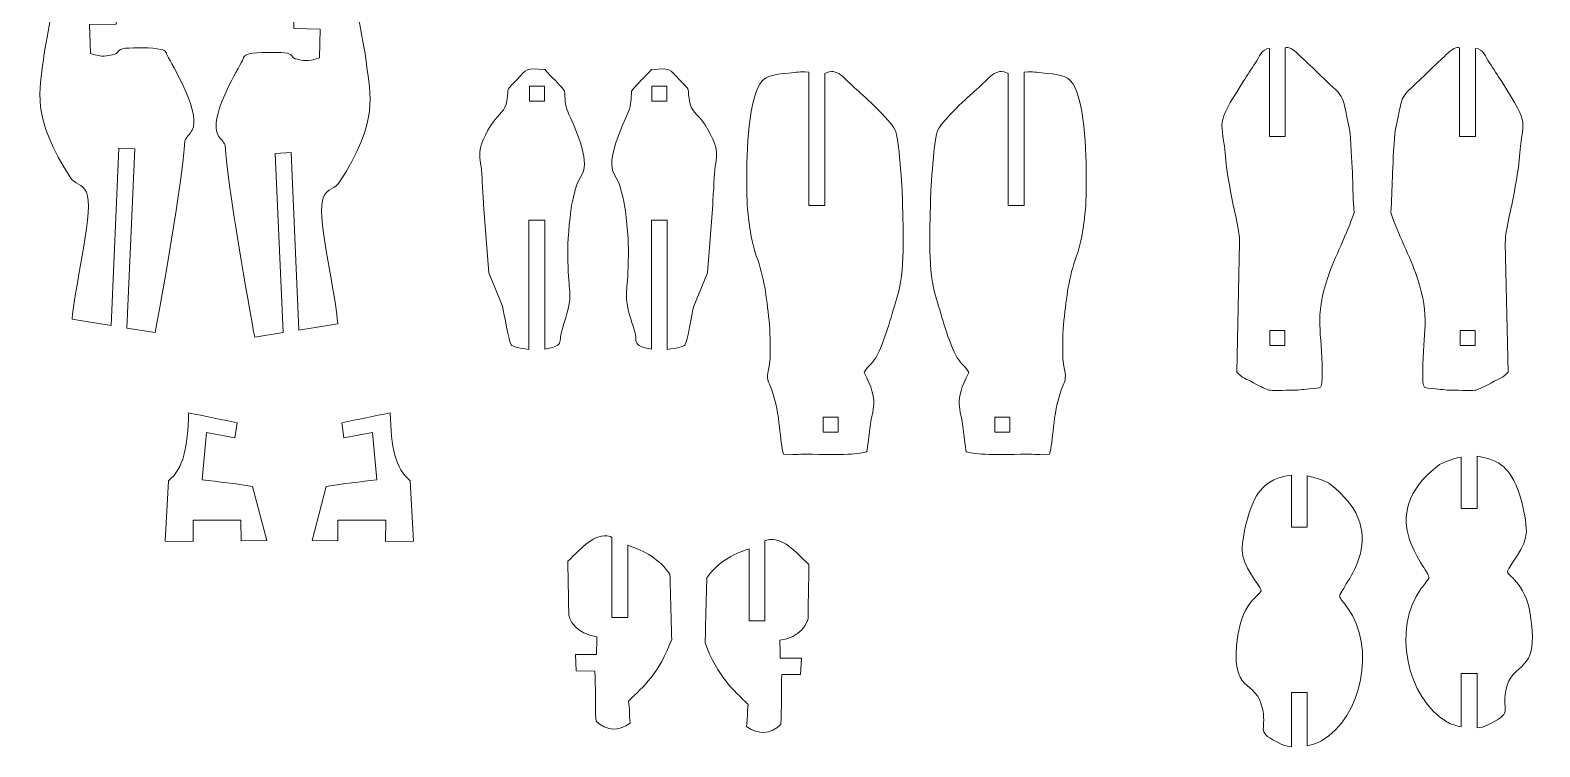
# Model space of a CAD drawing. Header units: millimetres. Extents: x -524 to 157, y -136 to 204.
# Drawn here: x -524.5 to -221.9, y -136.1 to 7.6 of the extents above; entities that cross this region are included whole.
import ezdxf

# ---------------------------------------------------------------- set-up
doc = ezdxf.new("R2010")
doc.units = ezdxf.units.MM
doc.header["$MEASUREMENT"] = 0
doc.layers.add('Camada 1', color=7, linetype='Continuous')

msp = doc.modelspace()

# ---------------------------------------------------------------- linework, layer by layer
at = {"layer": 'Camada 1', "color": 240, "lineweight": 9}
for points, knots in [([(-516.0763, -50.3499), (-515.761, -45.0221), (-512.0578, -29.7876), (-512.9777, -25.6561), (-512.9777, -25.6561), (-513.5144, -23.2422), (-515.0382, -23.5655), (-516.2419, -22.2403), (-516.2419, -22.2403), (-524.493, -9.5029), (-522.5426, -4.436), (-521.8514, 1.6401), (-521.8514, 1.6401), (-521.4156, 5.427), (-519.5653, 13.5518), (-519.0303, 18.5783), (-519.0303, 18.5783), (-518.8512, 20.2612), (-518.221, 20.5886), (-516.5107, 21.1191), (-516.5107, 21.1191), (-516.5107, 21.1191), (-512.8102, 22.6775), (-512.8102, 22.6775), (-512.8102, 22.6775), (-512.8102, 22.6775), (-512.7121, 11.8972), (-512.7121, 11.8972), (-512.7121, 11.8972), (-512.7121, 11.8972), (-507.3248, 11.7674), (-507.3248, 11.7674), (-507.3248, 11.7674), (-507.3248, 11.7674), (-507.2449, 8.8531), (-507.2449, 8.8531), (-507.2449, 8.8531), (-507.2449, 8.8531), (-512.5734, 8.757), (-512.5734, 8.757), (-512.5734, 8.757), (-512.5734, 8.757), (-512.4158, 2.9556), (-512.4158, 2.9556), (-512.4158, 2.9556), (-509.9222, 2.0797), (-508.9846, 2.5254), (-508.0099, 2.6902), (-508.0099, 2.6902), (-506.4944, 2.9465), (-507.2835, 3.7894), (-505.3647, 4.0152), (-505.3647, 4.0152), (-503.6266, 4.0514), (-500.0474, 4.2071), (-498.3193, 3.7719), (-498.3193, 3.7719), (-497.0602, 3.4547), (-497.3786, 3.1905), (-496.7736, 2.0916), (-496.7736, 2.0916), (-495.3211, -0.5468), (-490.288, -9.079), (-492.025, -12.4164), (-492.025, -12.4164), (-492.4251, -13.185), (-493.2099, -13.7903), (-493.4721, -14.5559), (-493.4721, -14.5559), (-493.9584, -22.7873), (-498.1469, -46.1459), (-499.4145, -52.9966), (-499.4145, -52.9966), (-499.4145, -52.9966), (-505.0981, -52.0938), (-505.0981, -52.0938), (-505.0981, -52.0938), (-505.0981, -52.0938), (-503.5232, -16.1667), (-503.5232, -16.1667), (-503.5232, -16.1667), (-503.5232, -16.1667), (-506.7035, -16.0273), (-506.7035, -16.0273), (-506.7035, -16.0273), (-506.7035, -16.0273), (-508.2627, -51.591), (-508.2627, -51.591), (-508.2627, -51.591), (-508.2627, -51.591), (-516.0763, -50.3499), (-516.0763, -50.3499)], [0, 0, 0, 0, 0.04166667, 0.04166667, 0.04166667, 0.04166667, 0.08333333, 0.08333333, 0.08333333, 0.08333333, 0.125, 0.125, 0.125, 0.125, 0.16666667, 0.16666667, 0.16666667, 0.16666667, 0.20833333, 0.20833333, 0.20833333, 0.20833333, 0.25, 0.25, 0.25, 0.25, 0.29166667, 0.29166667, 0.29166667, 0.29166667, 0.33333333, 0.33333333, 0.33333333, 0.33333333, 0.375, 0.375, 0.375, 0.375, 0.41666667, 0.41666667, 0.41666667, 0.41666667, 0.45833333, 0.45833333, 0.45833333, 0.45833333, 0.5, 0.5, 0.5, 0.5, 0.54166667, 0.54166667, 0.54166667, 0.54166667, 0.58333333, 0.58333333, 0.58333333, 0.58333333, 0.625, 0.625, 0.625, 0.625, 0.66666667, 0.66666667, 0.66666667, 0.66666667, 0.70833333, 0.70833333, 0.70833333, 0.70833333, 0.75, 0.75, 0.75, 0.75, 0.79166667, 0.79166667, 0.79166667, 0.79166667, 0.83333333, 0.83333333, 0.83333333, 0.83333333, 0.875, 0.875, 0.875, 0.875, 0.91666667, 0.91666667, 0.91666667, 0.91666667, 1, 1, 1, 1]), ([(-462.8316, -51.2564), (-463.1469, -45.9286), (-466.8501, -30.6941), (-465.9302, -26.5626), (-465.9302, -26.5626), (-465.3935, -24.1487), (-463.8697, -24.472), (-462.666, -23.1468), (-462.666, -23.1468), (-454.4149, -10.4094), (-456.3653, -5.3425), (-457.0565, 0.7336), (-457.0565, 0.7336), (-457.4923, 4.5205), (-459.3426, 12.6453), (-459.8776, 17.6718), (-459.8776, 17.6718), (-460.0567, 19.3547), (-460.6869, 19.6821), (-462.3972, 20.2126), (-462.3972, 20.2126), (-462.3972, 20.2126), (-466.0977, 21.771), (-466.0977, 21.771), (-466.0977, 21.771), (-466.0977, 21.771), (-466.1958, 10.9907), (-466.1958, 10.9907), (-466.1958, 10.9907), (-466.1958, 10.9907), (-471.5831, 10.8609), (-471.5831, 10.8609), (-471.5831, 10.8609), (-471.5831, 10.8609), (-471.663, 7.9466), (-471.663, 7.9466), (-471.663, 7.9466), (-471.663, 7.9466), (-466.3345, 7.8505), (-466.3345, 7.8505), (-466.3345, 7.8505), (-466.3345, 7.8505), (-466.4921, 2.0491), (-466.4921, 2.0491), (-466.4921, 2.0491), (-468.9857, 1.1732), (-469.9233, 1.6189), (-470.898, 1.7837), (-470.898, 1.7837), (-472.4135, 2.04), (-471.6244, 2.8829), (-473.5432, 3.1087), (-473.5432, 3.1087), (-475.2813, 3.1449), (-478.8605, 3.3006), (-480.5886, 2.8654), (-480.5886, 2.8654), (-481.8477, 2.5482), (-481.5293, 2.284), (-482.1343, 1.1851), (-482.1343, 1.1851), (-483.5868, -1.4533), (-488.6199, -9.9855), (-486.8829, -13.3229), (-486.8829, -13.3229), (-486.4828, -14.0915), (-485.698, -14.6968), (-485.4358, -15.4624), (-485.4358, -15.4624), (-484.9495, -23.6938), (-480.761, -47.0524), (-479.4934, -53.9031), (-479.4934, -53.9031), (-479.4934, -53.9031), (-473.8098, -53.0003), (-473.8098, -53.0003), (-473.8098, -53.0003), (-473.8098, -53.0003), (-475.3847, -17.0732), (-475.3847, -17.0732), (-475.3847, -17.0732), (-475.3847, -17.0732), (-472.2044, -16.9338), (-472.2044, -16.9338), (-472.2044, -16.9338), (-472.2044, -16.9338), (-470.6452, -52.4975), (-470.6452, -52.4975), (-470.6452, -52.4975), (-470.6452, -52.4975), (-462.8316, -51.2564), (-462.8316, -51.2564)], [0, 0, 0, 0, 0.04166667, 0.04166667, 0.04166667, 0.04166667, 0.08333333, 0.08333333, 0.08333333, 0.08333333, 0.125, 0.125, 0.125, 0.125, 0.16666667, 0.16666667, 0.16666667, 0.16666667, 0.20833333, 0.20833333, 0.20833333, 0.20833333, 0.25, 0.25, 0.25, 0.25, 0.29166667, 0.29166667, 0.29166667, 0.29166667, 0.33333333, 0.33333333, 0.33333333, 0.33333333, 0.375, 0.375, 0.375, 0.375, 0.41666667, 0.41666667, 0.41666667, 0.41666667, 0.45833333, 0.45833333, 0.45833333, 0.45833333, 0.5, 0.5, 0.5, 0.5, 0.54166667, 0.54166667, 0.54166667, 0.54166667, 0.58333333, 0.58333333, 0.58333333, 0.58333333, 0.625, 0.625, 0.625, 0.625, 0.66666667, 0.66666667, 0.66666667, 0.66666667, 0.70833333, 0.70833333, 0.70833333, 0.70833333, 0.75, 0.75, 0.75, 0.75, 0.79166667, 0.79166667, 0.79166667, 0.79166667, 0.83333333, 0.83333333, 0.83333333, 0.83333333, 0.875, 0.875, 0.875, 0.875, 0.91666667, 0.91666667, 0.91666667, 0.91666667, 1, 1, 1, 1]), ([(-272.8968, 4.1103), (-272.8968, 4.1103), (-272.624, 4.1265), (-272.624, 4.1265), (-272.624, 4.1265), (-272.0308, 4.1617), (-270.999, 3.6923), (-269.7756, 2.2832), (-269.7756, 2.2832), (-268.7427, 1.3141), (-268.0538, 0.7152), (-267.2084, -0.1324), (-267.2084, -0.1324), (-260.0837, -7.273), (-262.0343, -3.571), (-259.9605, -12.5437), (-259.9605, -12.5437), (-259.3052, -20.4887), (-259.4444, -23.9224), (-259.1232, -28.9507), (-259.1232, -28.9507), (-260.4355, -33.0922), (-263.0078, -37.8517), (-264.3693, -41.9489), (-264.3693, -41.9489), (-267.1232, -50.2291), (-265.5147, -52.6948), (-265.5147, -60.8719), (-265.5147, -60.8719), (-265.5147, -64.7579), (-265.4619, -63.9811), (-268.1154, -64.2778), (-268.1154, -64.2778), (-269.5248, -64.4356), (-270.3949, -64.5803), (-271.8111, -64.5803), (-271.8111, -64.5803), (-277.0768, -64.5803), (-275.621, -64.9518), (-279.2771, -63.0546), (-279.2771, -63.0546), (-280.8545, -62.2359), (-281.4394, -62.1355), (-282.6332, -60.9635), (-282.6332, -60.9635), (-282.6332, -60.9635), (-282.0455, -34.9875), (-282.0455, -34.9875), (-282.0455, -34.9875), (-282.0455, -32.1908), (-283.5335, -27.2312), (-283.9744, -24.1157), (-283.9744, -24.1157), (-284.2384, -22.2479), (-284.7078, -20.4552), (-284.8458, -18.4551), (-284.8458, -18.4551), (-285.4481, -9.7379), (-287.2768, -12.1466), (-281.3379, -2.6899), (-281.3379, -2.6899), (-280.4783, -1.3207), (-279.7413, -0.2726), (-278.8572, 1.0685), (-278.8572, 1.0685), (-278.1394, 2.1573), (-277.6252, 3.9401), (-276.0802, 3.9327), (-276.0802, 3.9327), (-276.0802, 3.9327), (-276.0802, -13.6734), (-276.0802, -13.6734), (-276.0802, -13.6734), (-276.0802, -13.6734), (-272.8968, -13.6734), (-272.8968, -13.6734), (-272.8968, -13.6734), (-272.8968, -13.6734), (-272.8968, 4.1103), (-272.8968, 4.1103)], [0, 0, 0, 0, 0.04761905, 0.04761905, 0.04761905, 0.04761905, 0.0952381, 0.0952381, 0.0952381, 0.0952381, 0.14285714, 0.14285714, 0.14285714, 0.14285714, 0.19047619, 0.19047619, 0.19047619, 0.19047619, 0.23809524, 0.23809524, 0.23809524, 0.23809524, 0.28571429, 0.28571429, 0.28571429, 0.28571429, 0.33333333, 0.33333333, 0.33333333, 0.33333333, 0.38095238, 0.38095238, 0.38095238, 0.38095238, 0.42857143, 0.42857143, 0.42857143, 0.42857143, 0.47619048, 0.47619048, 0.47619048, 0.47619048, 0.52380952, 0.52380952, 0.52380952, 0.52380952, 0.57142857, 0.57142857, 0.57142857, 0.57142857, 0.61904762, 0.61904762, 0.61904762, 0.61904762, 0.66666667, 0.66666667, 0.66666667, 0.66666667, 0.71428571, 0.71428571, 0.71428571, 0.71428571, 0.76190476, 0.76190476, 0.76190476, 0.76190476, 0.80952381, 0.80952381, 0.80952381, 0.80952381, 0.85714286, 0.85714286, 0.85714286, 0.85714286, 0.9047619, 0.9047619, 0.9047619, 0.9047619, 1, 1, 1, 1]), ([(-237.9478, 4.1103), (-237.9478, 4.1103), (-238.2206, 4.1265), (-238.2206, 4.1265), (-238.2206, 4.1265), (-238.8138, 4.1617), (-239.8456, 3.6923), (-241.069, 2.2832), (-241.069, 2.2832), (-242.1019, 1.3141), (-242.7908, 0.7152), (-243.6362, -0.1324), (-243.6362, -0.1324), (-250.7609, -7.273), (-248.8103, -3.571), (-250.8841, -12.5437), (-250.8841, -12.5437), (-251.5394, -20.4887), (-251.4002, -23.9224), (-251.7214, -28.9507), (-251.7214, -28.9507), (-250.4091, -33.0922), (-247.8368, -37.8517), (-246.4753, -41.9489), (-246.4753, -41.9489), (-243.7214, -50.2291), (-245.3299, -52.6948), (-245.3299, -60.8719), (-245.3299, -60.8719), (-245.3299, -64.7579), (-245.3827, -63.9811), (-242.7292, -64.2778), (-242.7292, -64.2778), (-241.3198, -64.4356), (-240.4497, -64.5803), (-239.0335, -64.5803), (-239.0335, -64.5803), (-233.7678, -64.5803), (-235.2236, -64.9518), (-231.5675, -63.0546), (-231.5675, -63.0546), (-229.9901, -62.2359), (-229.4052, -62.1355), (-228.2114, -60.9635), (-228.2114, -60.9635), (-228.2114, -60.9635), (-228.7991, -34.9875), (-228.7991, -34.9875), (-228.7991, -34.9875), (-228.7991, -32.1908), (-227.3111, -27.2312), (-226.8702, -24.1157), (-226.8702, -24.1157), (-226.6062, -22.2479), (-226.1368, -20.4552), (-225.9988, -18.4551), (-225.9988, -18.4551), (-225.3965, -9.7379), (-223.5678, -12.1466), (-229.5067, -2.6899), (-229.5067, -2.6899), (-230.3663, -1.3207), (-231.1033, -0.2726), (-231.9874, 1.0685), (-231.9874, 1.0685), (-232.7052, 2.1573), (-233.2194, 3.9401), (-234.7644, 3.9327), (-234.7644, 3.9327), (-234.7644, 3.9327), (-234.7644, -13.6734), (-234.7644, -13.6734), (-234.7644, -13.6734), (-234.7644, -13.6734), (-237.9478, -13.6734), (-237.9478, -13.6734), (-237.9478, -13.6734), (-237.9478, -13.6734), (-237.9478, 4.1103), (-237.9478, 4.1103)], [0, 0, 0, 0, 0.04761905, 0.04761905, 0.04761905, 0.04761905, 0.0952381, 0.0952381, 0.0952381, 0.0952381, 0.14285714, 0.14285714, 0.14285714, 0.14285714, 0.19047619, 0.19047619, 0.19047619, 0.19047619, 0.23809524, 0.23809524, 0.23809524, 0.23809524, 0.28571429, 0.28571429, 0.28571429, 0.28571429, 0.33333333, 0.33333333, 0.33333333, 0.33333333, 0.38095238, 0.38095238, 0.38095238, 0.38095238, 0.42857143, 0.42857143, 0.42857143, 0.42857143, 0.47619048, 0.47619048, 0.47619048, 0.47619048, 0.52380952, 0.52380952, 0.52380952, 0.52380952, 0.57142857, 0.57142857, 0.57142857, 0.57142857, 0.61904762, 0.61904762, 0.61904762, 0.61904762, 0.66666667, 0.66666667, 0.66666667, 0.66666667, 0.71428571, 0.71428571, 0.71428571, 0.71428571, 0.76190476, 0.76190476, 0.76190476, 0.76190476, 0.80952381, 0.80952381, 0.80952381, 0.80952381, 0.85714286, 0.85714286, 0.85714286, 0.85714286, 0.9047619, 0.9047619, 0.9047619, 0.9047619, 1, 1, 1, 1]), ([(-416.7252, -36.1082), (-416.7252, -34.2437), (-416.2228, -28.4088), (-415.7924, -26.7043), (-415.7924, -26.7043), (-415.1478, -24.1526), (-415.1016, -23.3386), (-413.8443, -21.2181), (-413.8443, -21.2181), (-412.1872, -18.4238), (-415.4798, -11.5076), (-416.7481, -8.6951), (-416.7481, -8.6951), (-417.3478, -7.3652), (-417.2263, -6.0846), (-417.3663, -4.6103), (-417.3663, -4.6103), (-418.554, -2.9721), (-419.9537, -1.8815), (-421.3315, -0.2845), (-421.3315, -0.2845), (-425.1647, 0.1205), (-424.8894, -0.213), (-426.8815, -2.2425), (-426.8815, -2.2425), (-429.7446, -5.1589), (-428.2087, -3.6173), (-429.1085, -7.2088), (-429.1085, -7.2088), (-429.5257, -8.8739), (-431.1319, -9.7456), (-432.106, -11.3673), (-432.106, -11.3673), (-435.8166, -17.5449), (-433.8938, -17.4775), (-433.8649, -23.0039), (-433.8649, -23.0039), (-433.8558, -24.7183), (-433.6237, -25.6525), (-433.6353, -27.3734), (-433.6353, -27.3734), (-433.6353, -27.3734), (-432.557, -40.9994), (-432.557, -40.9994), (-432.557, -40.9994), (-432.557, -40.9994), (-429.8301, -47.7193), (-429.8301, -47.7193), (-429.8301, -47.7193), (-429.381, -49.2656), (-428.6644, -54.8096), (-428.0143, -55.5213), (-428.0143, -55.5213), (-428.0836, -55.6162), (-426.5359, -56.1711), (-424.5215, -56.3821), (-424.5215, -56.3821), (-424.5215, -56.3821), (-424.5215, -30.4391), (-424.5215, -30.4391), (-424.5215, -30.4391), (-424.5215, -30.4391), (-421.3381, -30.4391), (-421.3381, -30.4391), (-421.3381, -30.4391), (-421.3381, -30.4391), (-421.3381, -56.3469), (-421.3381, -56.3469), (-421.3381, -56.3469), (-420.4828, -56.2206), (-419.643, -55.9825), (-418.8867, -55.584), (-418.8867, -55.584), (-417.9652, -55.0984), (-418.3444, -54.2024), (-418.0626, -53.1101), (-418.0626, -53.1101), (-417.6135, -51.3691), (-416.7514, -49.1322), (-416.4401, -47.218), (-416.4401, -47.218), (-416.0292, -44.6907), (-416.7252, -44.0981), (-416.7252, -36.1082)], [0, 0, 0, 0, 0.04545455, 0.04545455, 0.04545455, 0.04545455, 0.09090909, 0.09090909, 0.09090909, 0.09090909, 0.13636364, 0.13636364, 0.13636364, 0.13636364, 0.18181818, 0.18181818, 0.18181818, 0.18181818, 0.22727273, 0.22727273, 0.22727273, 0.22727273, 0.27272727, 0.27272727, 0.27272727, 0.27272727, 0.31818182, 0.31818182, 0.31818182, 0.31818182, 0.36363636, 0.36363636, 0.36363636, 0.36363636, 0.40909091, 0.40909091, 0.40909091, 0.40909091, 0.45454545, 0.45454545, 0.45454545, 0.45454545, 0.5, 0.5, 0.5, 0.5, 0.54545455, 0.54545455, 0.54545455, 0.54545455, 0.59090909, 0.59090909, 0.59090909, 0.59090909, 0.63636364, 0.63636364, 0.63636364, 0.63636364, 0.68181818, 0.68181818, 0.68181818, 0.68181818, 0.72727273, 0.72727273, 0.72727273, 0.72727273, 0.77272727, 0.77272727, 0.77272727, 0.77272727, 0.81818182, 0.81818182, 0.81818182, 0.81818182, 0.86363636, 0.86363636, 0.86363636, 0.86363636, 0.90909091, 0.90909091, 0.90909091, 0.90909091, 1, 1, 1, 1]), ([(-404.5707, -36.1082), (-404.5707, -34.2437), (-405.0731, -28.4088), (-405.5035, -26.7043), (-405.5035, -26.7043), (-406.1481, -24.1526), (-406.1943, -23.3386), (-407.4516, -21.2181), (-407.4516, -21.2181), (-409.1087, -18.4238), (-405.8161, -11.5076), (-404.5478, -8.6951), (-404.5478, -8.6951), (-403.9481, -7.3652), (-404.0696, -6.0846), (-403.9296, -4.6103), (-403.9296, -4.6103), (-402.7419, -2.9721), (-401.3422, -1.8815), (-399.9644, -0.2845), (-399.9644, -0.2845), (-396.1312, 0.1205), (-396.4065, -0.213), (-394.4144, -2.2425), (-394.4144, -2.2425), (-391.5513, -5.1589), (-393.0872, -3.6173), (-392.1874, -7.2088), (-392.1874, -7.2088), (-391.7702, -8.8739), (-390.164, -9.7456), (-389.1899, -11.3673), (-389.1899, -11.3673), (-385.4793, -17.5449), (-387.4021, -17.4775), (-387.431, -23.0039), (-387.431, -23.0039), (-387.4401, -24.7183), (-387.6722, -25.6525), (-387.6606, -27.3734), (-387.6606, -27.3734), (-387.6606, -27.3734), (-388.7389, -40.9994), (-388.7389, -40.9994), (-388.7389, -40.9994), (-388.7389, -40.9994), (-391.4658, -47.7193), (-391.4658, -47.7193), (-391.4658, -47.7193), (-391.9149, -49.2656), (-392.6315, -54.8096), (-393.2816, -55.5213), (-393.2816, -55.5213), (-393.2123, -55.6162), (-394.76, -56.1711), (-396.7744, -56.3821), (-396.7744, -56.3821), (-396.7744, -56.3821), (-396.7744, -30.4391), (-396.7744, -30.4391), (-396.7744, -30.4391), (-396.7744, -30.4391), (-399.9578, -30.4391), (-399.9578, -30.4391), (-399.9578, -30.4391), (-399.9578, -30.4391), (-399.9578, -56.3469), (-399.9578, -56.3469), (-399.9578, -56.3469), (-400.8131, -56.2206), (-401.6529, -55.9825), (-402.4092, -55.584), (-402.4092, -55.584), (-403.3307, -55.0984), (-402.9515, -54.2024), (-403.2333, -53.1101), (-403.2333, -53.1101), (-403.6824, -51.3691), (-404.5445, -49.1322), (-404.8558, -47.218), (-404.8558, -47.218), (-405.2667, -44.6907), (-404.5707, -44.0981), (-404.5707, -36.1082)], [0, 0, 0, 0, 0.04545455, 0.04545455, 0.04545455, 0.04545455, 0.09090909, 0.09090909, 0.09090909, 0.09090909, 0.13636364, 0.13636364, 0.13636364, 0.13636364, 0.18181818, 0.18181818, 0.18181818, 0.18181818, 0.22727273, 0.22727273, 0.22727273, 0.22727273, 0.27272727, 0.27272727, 0.27272727, 0.27272727, 0.31818182, 0.31818182, 0.31818182, 0.31818182, 0.36363636, 0.36363636, 0.36363636, 0.36363636, 0.40909091, 0.40909091, 0.40909091, 0.40909091, 0.45454545, 0.45454545, 0.45454545, 0.45454545, 0.5, 0.5, 0.5, 0.5, 0.54545455, 0.54545455, 0.54545455, 0.54545455, 0.59090909, 0.59090909, 0.59090909, 0.59090909, 0.63636364, 0.63636364, 0.63636364, 0.63636364, 0.68181818, 0.68181818, 0.68181818, 0.68181818, 0.72727273, 0.72727273, 0.72727273, 0.72727273, 0.77272727, 0.77272727, 0.77272727, 0.77272727, 0.81818182, 0.81818182, 0.81818182, 0.81818182, 0.86363636, 0.86363636, 0.86363636, 0.86363636, 0.90909091, 0.90909091, 0.90909091, 0.90909091, 1, 1, 1, 1]), ([(-369.1823, -0.7626), (-369.836, -0.7087), (-370.8397, -0.8061), (-372.4859, -0.9758), (-372.4859, -0.9758), (-374.6081, -1.1944), (-377.025, -1.2871), (-378.1421, -3.0487), (-378.1421, -3.0487), (-380.8184, -7.2697), (-380.8517, -18.6112), (-380.8588, -23.8527), (-380.8588, -23.8527), (-380.8649, -28.2571), (-380.2271, -34.1479), (-378.9357, -37.6143), (-378.9357, -37.6143), (-377.3182, -41.9565), (-376.9329, -45.6932), (-376.3579, -50.6097), (-376.3579, -50.6097), (-376.114, -52.6947), (-376.1783, -55.7294), (-376.1904, -58.1736), (-376.1904, -58.1736), (-376.1995, -60.0128), (-376.6293, -60.2641), (-376.6675, -61.6113), (-376.6675, -61.6113), (-376.7033, -62.8758), (-376.2916, -63.2556), (-375.8502, -64.4708), (-375.8502, -64.4708), (-374.0468, -69.4348), (-374.2891, -75.0027), (-373.4726, -77.3796), (-373.4726, -77.3796), (-371.6947, -77.6543), (-370.3857, -77.3166), (-368.9807, -77.3603), (-368.9807, -77.3603), (-361.6292, -77.5894), (-358.0019, -77.3724), (-356.8519, -76.9198), (-356.8519, -76.9198), (-356.7292, -76.9855), (-356.435, -74.3067), (-356.1767, -72.1771), (-356.1767, -72.1771), (-355.6782, -68.0637), (-354.1662, -66.9628), (-357.3433, -61.0165), (-357.3433, -61.0165), (-356.8076, -59.9855), (-355.7191, -59.2934), (-355.003, -58.0424), (-355.003, -58.0424), (-353.0709, -54.6679), (-351.9954, -49.937), (-350.8332, -46.298), (-350.8332, -46.298), (-348.9607, -40.4358), (-349.5523, -33.211), (-349.6518, -26.3374), (-349.6518, -26.3374), (-349.6796, -24.4173), (-350.3575, -13.6387), (-351.0807, -12.3921), (-351.0807, -12.3921), (-352.4057, -10.108), (-356.9811, -5.8941), (-358.869, -4.2678), (-358.869, -4.2678), (-361.4518, -2.0425), (-362.6453, 0.2719), (-365.2066, -1.0679), (-365.2066, -1.0679), (-365.2066, -1.0679), (-365.2066, -27.5427), (-365.2066, -27.5427), (-365.2066, -27.5427), (-365.2066, -27.5427), (-368.39, -27.5427), (-368.39, -27.5427), (-368.39, -27.5427), (-368.39, -27.5427), (-368.39, -0.8278), (-368.39, -0.8278), (-368.39, -0.8278), (-368.39, -0.8278), (-369.1823, -0.7626), (-369.1823, -0.7626)], [0, 0, 0, 0, 0.04166667, 0.04166667, 0.04166667, 0.04166667, 0.08333333, 0.08333333, 0.08333333, 0.08333333, 0.125, 0.125, 0.125, 0.125, 0.16666667, 0.16666667, 0.16666667, 0.16666667, 0.20833333, 0.20833333, 0.20833333, 0.20833333, 0.25, 0.25, 0.25, 0.25, 0.29166667, 0.29166667, 0.29166667, 0.29166667, 0.33333333, 0.33333333, 0.33333333, 0.33333333, 0.375, 0.375, 0.375, 0.375, 0.41666667, 0.41666667, 0.41666667, 0.41666667, 0.45833333, 0.45833333, 0.45833333, 0.45833333, 0.5, 0.5, 0.5, 0.5, 0.54166667, 0.54166667, 0.54166667, 0.54166667, 0.58333333, 0.58333333, 0.58333333, 0.58333333, 0.625, 0.625, 0.625, 0.625, 0.66666667, 0.66666667, 0.66666667, 0.66666667, 0.70833333, 0.70833333, 0.70833333, 0.70833333, 0.75, 0.75, 0.75, 0.75, 0.79166667, 0.79166667, 0.79166667, 0.79166667, 0.83333333, 0.83333333, 0.83333333, 0.83333333, 0.875, 0.875, 0.875, 0.875, 0.91666667, 0.91666667, 0.91666667, 0.91666667, 1, 1, 1, 1]), ([(-324.4725, -0.7626), (-323.8188, -0.7087), (-322.8151, -0.8061), (-321.1689, -0.9758), (-321.1689, -0.9758), (-319.0467, -1.1944), (-316.6298, -1.2871), (-315.5127, -3.0487), (-315.5127, -3.0487), (-312.8364, -7.2697), (-312.8031, -18.6112), (-312.796, -23.8527), (-312.796, -23.8527), (-312.7899, -28.2571), (-313.4277, -34.1479), (-314.7191, -37.6143), (-314.7191, -37.6143), (-316.3366, -41.9565), (-316.7219, -45.6932), (-317.2969, -50.6097), (-317.2969, -50.6097), (-317.5408, -52.6947), (-317.4765, -55.7294), (-317.4644, -58.1736), (-317.4644, -58.1736), (-317.4553, -60.0128), (-317.0255, -60.2641), (-316.9873, -61.6113), (-316.9873, -61.6113), (-316.9515, -62.8758), (-317.3632, -63.2556), (-317.8046, -64.4708), (-317.8046, -64.4708), (-319.608, -69.4348), (-319.3657, -75.0027), (-320.1822, -77.3796), (-320.1822, -77.3796), (-321.9601, -77.6543), (-323.2691, -77.3166), (-324.6741, -77.3603), (-324.6741, -77.3603), (-332.0256, -77.5894), (-335.6529, -77.3724), (-336.8029, -76.9198), (-336.8029, -76.9198), (-336.9256, -76.9855), (-337.2198, -74.3067), (-337.4781, -72.1771), (-337.4781, -72.1771), (-337.9766, -68.0637), (-339.4886, -66.9628), (-336.3115, -61.0165), (-336.3115, -61.0165), (-336.8472, -59.9855), (-337.9357, -59.2934), (-338.6518, -58.0424), (-338.6518, -58.0424), (-340.5839, -54.6679), (-341.6594, -49.937), (-342.8216, -46.298), (-342.8216, -46.298), (-344.6941, -40.4358), (-344.1025, -33.211), (-344.003, -26.3374), (-344.003, -26.3374), (-343.9752, -24.4173), (-343.2973, -13.6387), (-342.5741, -12.3921), (-342.5741, -12.3921), (-341.2491, -10.108), (-336.6737, -5.8941), (-334.7858, -4.2678), (-334.7858, -4.2678), (-332.203, -2.0425), (-331.0095, 0.2719), (-328.4482, -1.0679), (-328.4482, -1.0679), (-328.4482, -1.0679), (-328.4482, -27.5427), (-328.4482, -27.5427), (-328.4482, -27.5427), (-328.4482, -27.5427), (-325.2648, -27.5427), (-325.2648, -27.5427), (-325.2648, -27.5427), (-325.2648, -27.5427), (-325.2648, -0.8278), (-325.2648, -0.8278), (-325.2648, -0.8278), (-325.2648, -0.8278), (-324.4725, -0.7626), (-324.4725, -0.7626)], [0, 0, 0, 0, 0.04166667, 0.04166667, 0.04166667, 0.04166667, 0.08333333, 0.08333333, 0.08333333, 0.08333333, 0.125, 0.125, 0.125, 0.125, 0.16666667, 0.16666667, 0.16666667, 0.16666667, 0.20833333, 0.20833333, 0.20833333, 0.20833333, 0.25, 0.25, 0.25, 0.25, 0.29166667, 0.29166667, 0.29166667, 0.29166667, 0.33333333, 0.33333333, 0.33333333, 0.33333333, 0.375, 0.375, 0.375, 0.375, 0.41666667, 0.41666667, 0.41666667, 0.41666667, 0.45833333, 0.45833333, 0.45833333, 0.45833333, 0.5, 0.5, 0.5, 0.5, 0.54166667, 0.54166667, 0.54166667, 0.54166667, 0.58333333, 0.58333333, 0.58333333, 0.58333333, 0.625, 0.625, 0.625, 0.625, 0.66666667, 0.66666667, 0.66666667, 0.66666667, 0.70833333, 0.70833333, 0.70833333, 0.70833333, 0.75, 0.75, 0.75, 0.75, 0.79166667, 0.79166667, 0.79166667, 0.79166667, 0.83333333, 0.83333333, 0.83333333, 0.83333333, 0.875, 0.875, 0.875, 0.875, 0.91666667, 0.91666667, 0.91666667, 0.91666667, 1, 1, 1, 1]), ([(-421.3972, -3.5878), (-421.3972, -3.5878), (-424.3972, -3.5878), (-424.3972, -3.5878), (-424.3972, -3.5878), (-424.3972, -3.5878), (-424.3972, -6.5878), (-424.3972, -6.5878), (-424.3972, -6.5878), (-424.3972, -6.5878), (-421.3972, -6.5878), (-421.3972, -6.5878), (-421.3972, -6.5878), (-421.3972, -6.5878), (-421.3972, -3.5878), (-421.3972, -3.5878)], [0, 0, 0, 0, 0.2, 0.2, 0.2, 0.2, 0.4, 0.4, 0.4, 0.4, 0.6, 0.6, 0.6, 0.6, 1, 1, 1, 1]), ([(-399.8987, -3.5878), (-399.8987, -3.5878), (-396.8987, -3.5878), (-396.8987, -3.5878), (-396.8987, -3.5878), (-396.8987, -3.5878), (-396.8987, -6.5878), (-396.8987, -6.5878), (-396.8987, -6.5878), (-396.8987, -6.5878), (-399.8987, -6.5878), (-399.8987, -6.5878), (-399.8987, -6.5878), (-399.8987, -6.5878), (-399.8987, -3.5878), (-399.8987, -3.5878)], [0, 0, 0, 0, 0.2, 0.2, 0.2, 0.2, 0.4, 0.4, 0.4, 0.4, 0.6, 0.6, 0.6, 0.6, 1, 1, 1, 1]), ([(-273.0183, -52.5912), (-273.0183, -52.5912), (-276.0183, -52.5912), (-276.0183, -52.5912), (-276.0183, -52.5912), (-276.0183, -52.5912), (-276.0183, -55.5912), (-276.0183, -55.5912), (-276.0183, -55.5912), (-276.0183, -55.5912), (-273.0183, -55.5912), (-273.0183, -55.5912), (-273.0183, -55.5912), (-273.0183, -55.5912), (-273.0183, -52.5912), (-273.0183, -52.5912)], [0, 0, 0, 0, 0.2, 0.2, 0.2, 0.2, 0.4, 0.4, 0.4, 0.4, 0.6, 0.6, 0.6, 0.6, 1, 1, 1, 1]), ([(-237.8263, -52.5912), (-237.8263, -52.5912), (-234.8263, -52.5912), (-234.8263, -52.5912), (-234.8263, -52.5912), (-234.8263, -52.5912), (-234.8263, -55.5912), (-234.8263, -55.5912), (-234.8263, -55.5912), (-234.8263, -55.5912), (-237.8263, -55.5912), (-237.8263, -55.5912), (-237.8263, -55.5912), (-237.8263, -55.5912), (-237.8263, -52.5912), (-237.8263, -52.5912)], [0, 0, 0, 0, 0.2, 0.2, 0.2, 0.2, 0.4, 0.4, 0.4, 0.4, 0.6, 0.6, 0.6, 0.6, 1, 1, 1, 1]), ([(-483.4439, -74.0999), (-483.4439, -74.0999), (-483.0148, -71.0992), (-483.0148, -71.0992), (-483.0148, -71.0992), (-486.2619, -70.4282), (-489.5093, -69.7569), (-492.7564, -69.0859), (-492.7564, -69.0859), (-492.8976, -76.0452), (-493.7458, -80.227), (-496.751, -82.7068), (-496.751, -82.7068), (-496.751, -82.7068), (-497.4135, -94.823), (-497.4135, -94.823), (-497.4135, -94.823), (-497.4135, -94.823), (-491.8023, -94.865), (-491.8023, -94.865), (-491.8023, -94.865), (-491.8023, -94.865), (-491.8456, -90.639), (-491.8456, -90.639), (-491.8456, -90.639), (-491.8456, -90.639), (-482.2682, -90.6395), (-482.2682, -90.6395), (-482.2682, -90.6395), (-482.2682, -90.6395), (-482.2147, -94.7865), (-482.2147, -94.7865), (-482.2147, -94.7865), (-482.2147, -94.7865), (-477.067, -94.7065), (-477.067, -94.7065), (-477.067, -94.7065), (-477.067, -94.7065), (-479.9236, -83.8699), (-479.9236, -83.8699), (-479.9236, -83.8699), (-483.3613, -83.3004), (-486.7367, -82.9126), (-490.0513, -82.5239), (-490.0513, -82.5239), (-490.0513, -82.5239), (-489.1552, -73.0435), (-489.1552, -73.0435), (-489.1552, -73.0435), (-489.1552, -73.0435), (-483.4439, -74.0999), (-483.4439, -74.0999)], [0, 0, 0, 0, 0.07142857, 0.07142857, 0.07142857, 0.07142857, 0.14285714, 0.14285714, 0.14285714, 0.14285714, 0.21428571, 0.21428571, 0.21428571, 0.21428571, 0.28571429, 0.28571429, 0.28571429, 0.28571429, 0.35714286, 0.35714286, 0.35714286, 0.35714286, 0.42857143, 0.42857143, 0.42857143, 0.42857143, 0.5, 0.5, 0.5, 0.5, 0.57142857, 0.57142857, 0.57142857, 0.57142857, 0.64285714, 0.64285714, 0.64285714, 0.64285714, 0.71428571, 0.71428571, 0.71428571, 0.71428571, 0.78571429, 0.78571429, 0.78571429, 0.78571429, 0.85714286, 0.85714286, 0.85714286, 0.85714286, 1, 1, 1, 1]), ([(-461.6187, -74.0999), (-461.6187, -74.0999), (-462.0478, -71.0992), (-462.0478, -71.0992), (-462.0478, -71.0992), (-458.8007, -70.4282), (-455.5533, -69.7569), (-452.3062, -69.0859), (-452.3062, -69.0859), (-452.165, -76.0452), (-451.3168, -80.227), (-448.3116, -82.7068), (-448.3116, -82.7068), (-448.3116, -82.7068), (-447.6491, -94.823), (-447.6491, -94.823), (-447.6491, -94.823), (-447.6491, -94.823), (-453.2603, -94.865), (-453.2603, -94.865), (-453.2603, -94.865), (-453.2603, -94.865), (-453.217, -90.639), (-453.217, -90.639), (-453.217, -90.639), (-453.217, -90.639), (-462.7944, -90.6395), (-462.7944, -90.6395), (-462.7944, -90.6395), (-462.7944, -90.6395), (-462.8479, -94.7865), (-462.8479, -94.7865), (-462.8479, -94.7865), (-462.8479, -94.7865), (-467.9956, -94.7065), (-467.9956, -94.7065), (-467.9956, -94.7065), (-467.9956, -94.7065), (-465.139, -83.8699), (-465.139, -83.8699), (-465.139, -83.8699), (-461.7013, -83.3004), (-458.3259, -82.9126), (-455.0113, -82.5239), (-455.0113, -82.5239), (-455.0113, -82.5239), (-455.9074, -73.0435), (-455.9074, -73.0435), (-455.9074, -73.0435), (-455.9074, -73.0435), (-461.6187, -74.0999), (-461.6187, -74.0999)], [0, 0, 0, 0, 0.07142857, 0.07142857, 0.07142857, 0.07142857, 0.14285714, 0.14285714, 0.14285714, 0.14285714, 0.21428571, 0.21428571, 0.21428571, 0.21428571, 0.28571429, 0.28571429, 0.28571429, 0.28571429, 0.35714286, 0.35714286, 0.35714286, 0.35714286, 0.42857143, 0.42857143, 0.42857143, 0.42857143, 0.5, 0.5, 0.5, 0.5, 0.57142857, 0.57142857, 0.57142857, 0.57142857, 0.64285714, 0.64285714, 0.64285714, 0.64285714, 0.71428571, 0.71428571, 0.71428571, 0.71428571, 0.78571429, 0.78571429, 0.78571429, 0.78571429, 0.85714286, 0.85714286, 0.85714286, 0.85714286, 1, 1, 1, 1]), ([(-362.5081, -69.9788), (-362.5081, -69.9788), (-365.5081, -69.9788), (-365.5081, -69.9788), (-365.5081, -69.9788), (-365.5081, -69.9788), (-365.5081, -72.9788), (-365.5081, -72.9788), (-365.5081, -72.9788), (-365.5081, -72.9788), (-362.5081, -72.9788), (-362.5081, -72.9788), (-362.5081, -72.9788), (-362.5081, -72.9788), (-362.5081, -69.9788), (-362.5081, -69.9788)], [0, 0, 0, 0, 0.2, 0.2, 0.2, 0.2, 0.4, 0.4, 0.4, 0.4, 0.6, 0.6, 0.6, 0.6, 1, 1, 1, 1]), ([(-331.1467, -69.9788), (-331.1467, -69.9788), (-328.1467, -69.9788), (-328.1467, -69.9788), (-328.1467, -69.9788), (-328.1467, -69.9788), (-328.1467, -72.9788), (-328.1467, -72.9788), (-328.1467, -72.9788), (-328.1467, -72.9788), (-331.1467, -72.9788), (-331.1467, -72.9788), (-331.1467, -72.9788), (-331.1467, -72.9788), (-331.1467, -69.9788), (-331.1467, -69.9788)], [0, 0, 0, 0, 0.2, 0.2, 0.2, 0.2, 0.4, 0.4, 0.4, 0.4, 0.6, 0.6, 0.6, 0.6, 1, 1, 1, 1]), ([(-245.7001, -104.3956), (-245.2073, -103.7249), (-244.4395, -102.8078), (-244.1425, -102.279), (-244.1425, -102.279), (-243.367, -100.8985), (-256.0508, -90.0519), (-241.97, -79.4369), (-241.97, -79.4369), (-240.3948, -78.6611), (-238.9466, -78.2019), (-237.6324, -77.9673), (-237.6324, -77.9673), (-237.6324, -77.9673), (-237.6324, -88.2468), (-237.6324, -88.2468), (-237.6324, -88.2468), (-237.6324, -88.2468), (-234.449, -88.2468), (-234.449, -88.2468), (-234.449, -88.2468), (-234.449, -88.2468), (-234.449, -77.8139), (-234.449, -77.8139), (-234.449, -77.8139), (-230.621, -78.1587), (-228.6014, -80.376), (-228.7419, -80.3529), (-228.7419, -80.3529), (-226.3318, -82.3816), (-224.5806, -89.4794), (-224.5724, -92.8979), (-224.5724, -92.8979), (-224.5644, -96.0015), (-227.9997, -99.6929), (-228.3594, -100.8531), (-228.3594, -100.8531), (-228.6289, -101.7226), (-224.791, -102.7511), (-223.7251, -109.8665), (-223.7251, -109.8665), (-221.8788, -122.1936), (-227.467, -118.2897), (-228.6979, -124.8284), (-228.6979, -124.8284), (-229.5603, -129.408), (-226.9995, -129.0637), (-232.4234, -131.7491), (-232.4234, -131.7491), (-233.0182, -132.0436), (-233.7145, -132.2072), (-234.449, -132.2735), (-234.449, -132.2735), (-234.449, -132.2735), (-234.449, -121.3711), (-234.449, -121.3711), (-234.449, -121.3711), (-234.449, -121.3711), (-237.6324, -121.3711), (-237.6324, -121.3711), (-237.6324, -121.3711), (-237.6324, -121.3711), (-237.6324, -132.059), (-237.6324, -132.059), (-237.6324, -132.059), (-238.8133, -131.8206), (-239.8591, -131.4444), (-240.4916, -131.075), (-240.4916, -131.075), (-248.6371, -126.323), (-251.4242, -112.1861), (-245.7001, -104.3956)], [0, 0, 0, 0, 0.05263158, 0.05263158, 0.05263158, 0.05263158, 0.10526316, 0.10526316, 0.10526316, 0.10526316, 0.15789474, 0.15789474, 0.15789474, 0.15789474, 0.21052632, 0.21052632, 0.21052632, 0.21052632, 0.26315789, 0.26315789, 0.26315789, 0.26315789, 0.31578947, 0.31578947, 0.31578947, 0.31578947, 0.36842105, 0.36842105, 0.36842105, 0.36842105, 0.42105263, 0.42105263, 0.42105263, 0.42105263, 0.47368421, 0.47368421, 0.47368421, 0.47368421, 0.52631579, 0.52631579, 0.52631579, 0.52631579, 0.57894737, 0.57894737, 0.57894737, 0.57894737, 0.63157895, 0.63157895, 0.63157895, 0.63157895, 0.68421053, 0.68421053, 0.68421053, 0.68421053, 0.73684211, 0.73684211, 0.73684211, 0.73684211, 0.78947368, 0.78947368, 0.78947368, 0.78947368, 0.84210526, 0.84210526, 0.84210526, 0.84210526, 0.89473684, 0.89473684, 0.89473684, 0.89473684, 1, 1, 1, 1]), ([(-260.4207, -108.1786), (-260.9135, -107.5079), (-261.6813, -106.5908), (-261.9783, -106.062), (-261.9783, -106.062), (-262.7538, -104.6815), (-250.07, -93.8349), (-264.1508, -83.2199), (-264.1508, -83.2199), (-265.726, -82.4441), (-267.1742, -81.9849), (-268.4884, -81.7503), (-268.4884, -81.7503), (-268.4884, -81.7503), (-268.4884, -92.0298), (-268.4884, -92.0298), (-268.4884, -92.0298), (-268.4884, -92.0298), (-271.6718, -92.0298), (-271.6718, -92.0298), (-271.6718, -92.0298), (-271.6718, -92.0298), (-271.6718, -81.5969), (-271.6718, -81.5969), (-271.6718, -81.5969), (-275.4998, -81.9417), (-277.5194, -84.159), (-277.3789, -84.1359), (-277.3789, -84.1359), (-279.789, -86.1646), (-281.5402, -93.2624), (-281.5484, -96.6809), (-281.5484, -96.6809), (-281.5564, -99.7845), (-278.1211, -103.4759), (-277.7614, -104.6361), (-277.7614, -104.6361), (-277.4919, -105.5056), (-281.3298, -106.5341), (-282.3957, -113.6495), (-282.3957, -113.6495), (-284.242, -125.9766), (-278.6538, -122.0727), (-277.4229, -128.6114), (-277.4229, -128.6114), (-276.5605, -133.191), (-279.1213, -132.8467), (-273.6974, -135.5321), (-273.6974, -135.5321), (-273.1026, -135.8266), (-272.4063, -135.9902), (-271.6718, -136.0565), (-271.6718, -136.0565), (-271.6718, -136.0565), (-271.6718, -125.1541), (-271.6718, -125.1541), (-271.6718, -125.1541), (-271.6718, -125.1541), (-268.4884, -125.1541), (-268.4884, -125.1541), (-268.4884, -125.1541), (-268.4884, -125.1541), (-268.4884, -135.842), (-268.4884, -135.842), (-268.4884, -135.842), (-267.3075, -135.6036), (-266.2617, -135.2274), (-265.6292, -134.858), (-265.6292, -134.858), (-257.4837, -130.106), (-254.6966, -115.9691), (-260.4207, -108.1786)], [0, 0, 0, 0, 0.05263158, 0.05263158, 0.05263158, 0.05263158, 0.10526316, 0.10526316, 0.10526316, 0.10526316, 0.15789474, 0.15789474, 0.15789474, 0.15789474, 0.21052632, 0.21052632, 0.21052632, 0.21052632, 0.26315789, 0.26315789, 0.26315789, 0.26315789, 0.31578947, 0.31578947, 0.31578947, 0.31578947, 0.36842105, 0.36842105, 0.36842105, 0.36842105, 0.42105263, 0.42105263, 0.42105263, 0.42105263, 0.47368421, 0.47368421, 0.47368421, 0.47368421, 0.52631579, 0.52631579, 0.52631579, 0.52631579, 0.57894737, 0.57894737, 0.57894737, 0.57894737, 0.63157895, 0.63157895, 0.63157895, 0.63157895, 0.68421053, 0.68421053, 0.68421053, 0.68421053, 0.73684211, 0.73684211, 0.73684211, 0.73684211, 0.78947368, 0.78947368, 0.78947368, 0.78947368, 0.84210526, 0.84210526, 0.84210526, 0.84210526, 0.89473684, 0.89473684, 0.89473684, 0.89473684, 1, 1, 1, 1]), ([(-407.8971, -94.0655), (-407.8971, -94.0655), (-408.2499, -93.8891), (-408.2499, -93.8891), (-408.2499, -93.8891), (-411.4303, -93.0869), (-414.0089, -96.3211), (-416.7165, -98.8281), (-416.7165, -98.8281), (-416.6577, -103.2966), (-416.599, -104.5902), (-416.5402, -109.0587), (-416.5402, -109.0587), (-416.7787, -110.4836), (-414.8906, -113.5134), (-410.8957, -113.9975), (-410.8957, -113.9975), (-410.8957, -115.2322), (-410.9618, -116.3347), (-410.9618, -117.5694), (-410.9618, -117.5694), (-410.9618, -117.5694), (-415.1952, -117.5473), (-415.1952, -117.5473), (-415.1952, -117.5473), (-415.1952, -117.5473), (-415.0188, -120.8325), (-415.0188, -120.8325), (-415.0188, -120.8325), (-415.0188, -120.8325), (-411.3147, -120.8767), (-411.3147, -120.8767), (-411.3147, -120.8767), (-411.0795, -124.2281), (-411.3072, -127.5575), (-411.072, -130.9089), (-411.072, -130.9089), (-408.9435, -132.8705), (-406.6743, -133.0264), (-404.193, -131.2836), (-404.193, -131.2836), (-404.487, -129.5197), (-404.2517, -128.6378), (-404.5457, -126.8739), (-404.5457, -126.8739), (-401.5217, -123.9013), (-398.4425, -121.3708), (-395.9026, -114.5266), (-395.9026, -114.5266), (-396.0202, -110.1757), (-396.1378, -105.8248), (-396.2554, -101.4739), (-396.2554, -101.4739), (-398.2913, -98.4855), (-401.2747, -96.7598), (-404.7221, -95.653), (-404.7221, -95.653), (-404.7221, -95.653), (-404.7221, -110.1169), (-404.7221, -110.1169), (-404.7221, -110.1169), (-404.7221, -110.1169), (-407.8971, -110.1169), (-407.8971, -110.1169), (-407.8971, -110.1169), (-407.8971, -110.1169), (-407.8971, -94.0655), (-407.8971, -94.0655)], [0, 0, 0, 0, 0.05555556, 0.05555556, 0.05555556, 0.05555556, 0.11111111, 0.11111111, 0.11111111, 0.11111111, 0.16666667, 0.16666667, 0.16666667, 0.16666667, 0.22222222, 0.22222222, 0.22222222, 0.22222222, 0.27777778, 0.27777778, 0.27777778, 0.27777778, 0.33333333, 0.33333333, 0.33333333, 0.33333333, 0.38888889, 0.38888889, 0.38888889, 0.38888889, 0.44444444, 0.44444444, 0.44444444, 0.44444444, 0.5, 0.5, 0.5, 0.5, 0.55555556, 0.55555556, 0.55555556, 0.55555556, 0.61111111, 0.61111111, 0.61111111, 0.61111111, 0.66666667, 0.66666667, 0.66666667, 0.66666667, 0.72222222, 0.72222222, 0.72222222, 0.72222222, 0.77777778, 0.77777778, 0.77777778, 0.77777778, 0.83333333, 0.83333333, 0.83333333, 0.83333333, 0.88888889, 0.88888889, 0.88888889, 0.88888889, 1, 1, 1, 1]), ([(-377.2052, -94.7708), (-377.2052, -94.7708), (-376.8524, -94.5944), (-376.8524, -94.5944), (-376.8524, -94.5944), (-373.672, -93.7922), (-371.0934, -97.0264), (-368.3858, -99.5334), (-368.3858, -99.5334), (-368.4446, -104.0019), (-368.5033, -105.2955), (-368.5621, -109.764), (-368.5621, -109.764), (-368.3236, -111.1889), (-370.2117, -114.2187), (-374.2066, -114.7028), (-374.2066, -114.7028), (-374.2066, -115.9375), (-374.1405, -117.04), (-374.1405, -118.2747), (-374.1405, -118.2747), (-374.1405, -118.2747), (-369.9071, -118.2526), (-369.9071, -118.2526), (-369.9071, -118.2526), (-369.9071, -118.2526), (-370.0835, -121.5378), (-370.0835, -121.5378), (-370.0835, -121.5378), (-370.0835, -121.5378), (-373.7876, -121.582), (-373.7876, -121.582), (-373.7876, -121.582), (-374.0228, -124.9334), (-373.7951, -128.2628), (-374.0303, -131.6142), (-374.0303, -131.6142), (-376.1588, -133.5758), (-378.428, -133.7317), (-380.9093, -131.9889), (-380.9093, -131.9889), (-380.6153, -130.225), (-380.8506, -129.3431), (-380.5566, -127.5792), (-380.5566, -127.5792), (-383.5806, -124.6066), (-386.6598, -122.0761), (-389.1997, -115.2319), (-389.1997, -115.2319), (-389.0821, -110.881), (-388.9645, -106.5301), (-388.8469, -102.1792), (-388.8469, -102.1792), (-386.811, -99.1908), (-383.8276, -97.4651), (-380.3802, -96.3583), (-380.3802, -96.3583), (-380.3802, -96.3583), (-380.3802, -110.8222), (-380.3802, -110.8222), (-380.3802, -110.8222), (-380.3802, -110.8222), (-377.2052, -110.8222), (-377.2052, -110.8222), (-377.2052, -110.8222), (-377.2052, -110.8222), (-377.2052, -94.7708), (-377.2052, -94.7708)], [0, 0, 0, 0, 0.05555556, 0.05555556, 0.05555556, 0.05555556, 0.11111111, 0.11111111, 0.11111111, 0.11111111, 0.16666667, 0.16666667, 0.16666667, 0.16666667, 0.22222222, 0.22222222, 0.22222222, 0.22222222, 0.27777778, 0.27777778, 0.27777778, 0.27777778, 0.33333333, 0.33333333, 0.33333333, 0.33333333, 0.38888889, 0.38888889, 0.38888889, 0.38888889, 0.44444444, 0.44444444, 0.44444444, 0.44444444, 0.5, 0.5, 0.5, 0.5, 0.55555556, 0.55555556, 0.55555556, 0.55555556, 0.61111111, 0.61111111, 0.61111111, 0.61111111, 0.66666667, 0.66666667, 0.66666667, 0.66666667, 0.72222222, 0.72222222, 0.72222222, 0.72222222, 0.77777778, 0.77777778, 0.77777778, 0.77777778, 0.83333333, 0.83333333, 0.83333333, 0.83333333, 0.88888889, 0.88888889, 0.88888889, 0.88888889, 1, 1, 1, 1])]:
    msp.add_open_spline(points, degree=3, knots=knots, dxfattribs=at)

doc.saveas('drawing.dxf')
